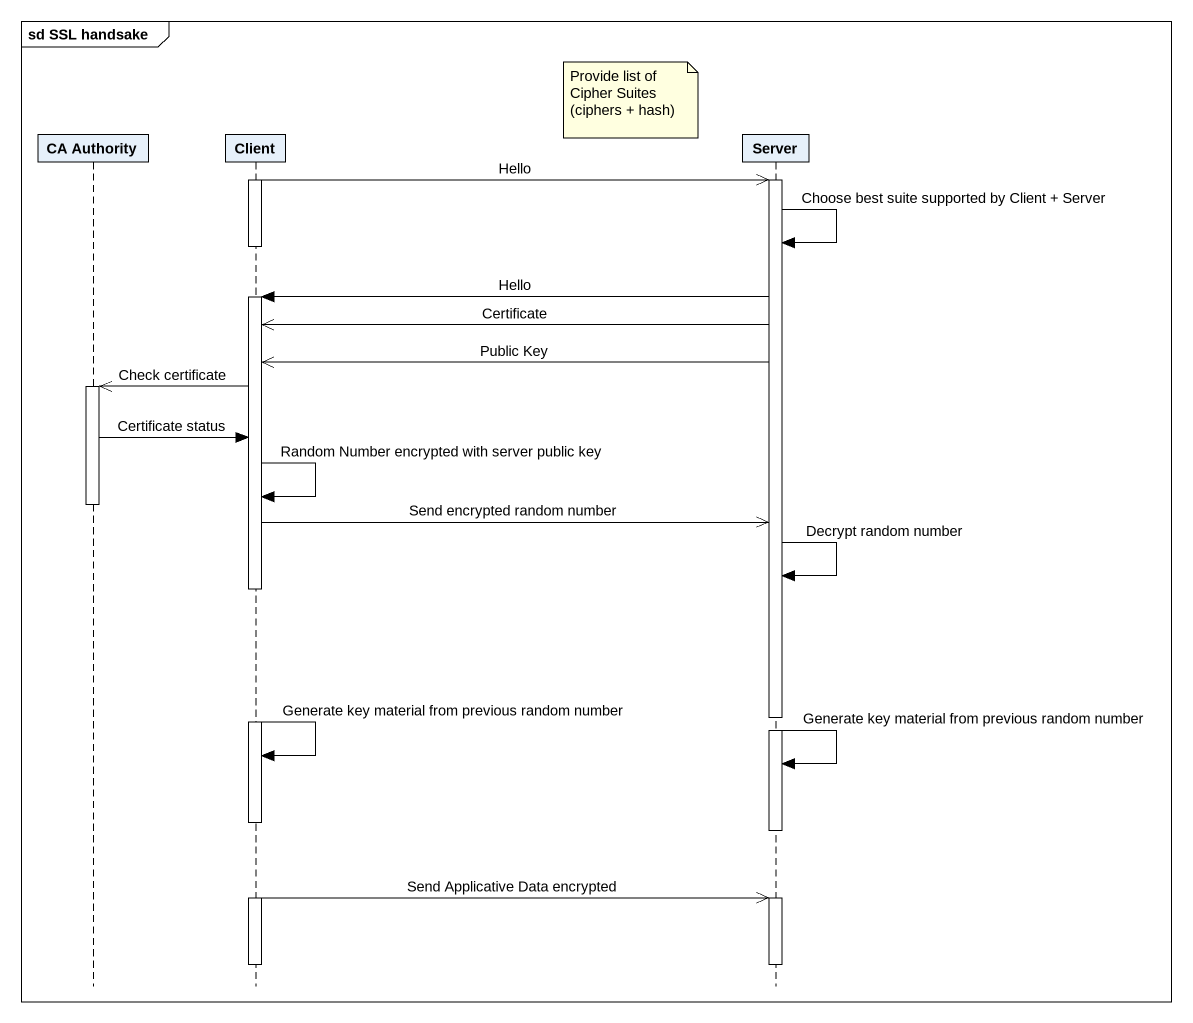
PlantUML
@startuml
mainframe sd SSL handsake
hide footbox
participant "CA Authority" as CA_Authority
participant Client
participant Server

note left of Server
  Provide list of Cipher Suites
  (ciphers + hash)
end note
activate Client
Client ->> Server : Hello
activate Server
Server -> Server : Choose best suite supported by Client + Server
deactivate Client
Server -> Client : Hello
activate Client
Server ->> Client : Certificate
Server ->> Client : Public Key
Client ->> CA_Authority : Check certificate
activate CA_Authority
CA_Authority -> Client : Certificate status
Client -> Client : Random Number encrypted with server public key
deactivate CA_Authority
Client ->> Server : Send encrypted random number
Server -> Server : Decrypt random number
Client -> Client : Generate key material from previous random number
Server -> Server : Generate key material from previous random number
deactivate Server
Client ->> Server : Send Applicative Data encrypted
activate Server
deactivate Client
deactivate Server
@enduml
